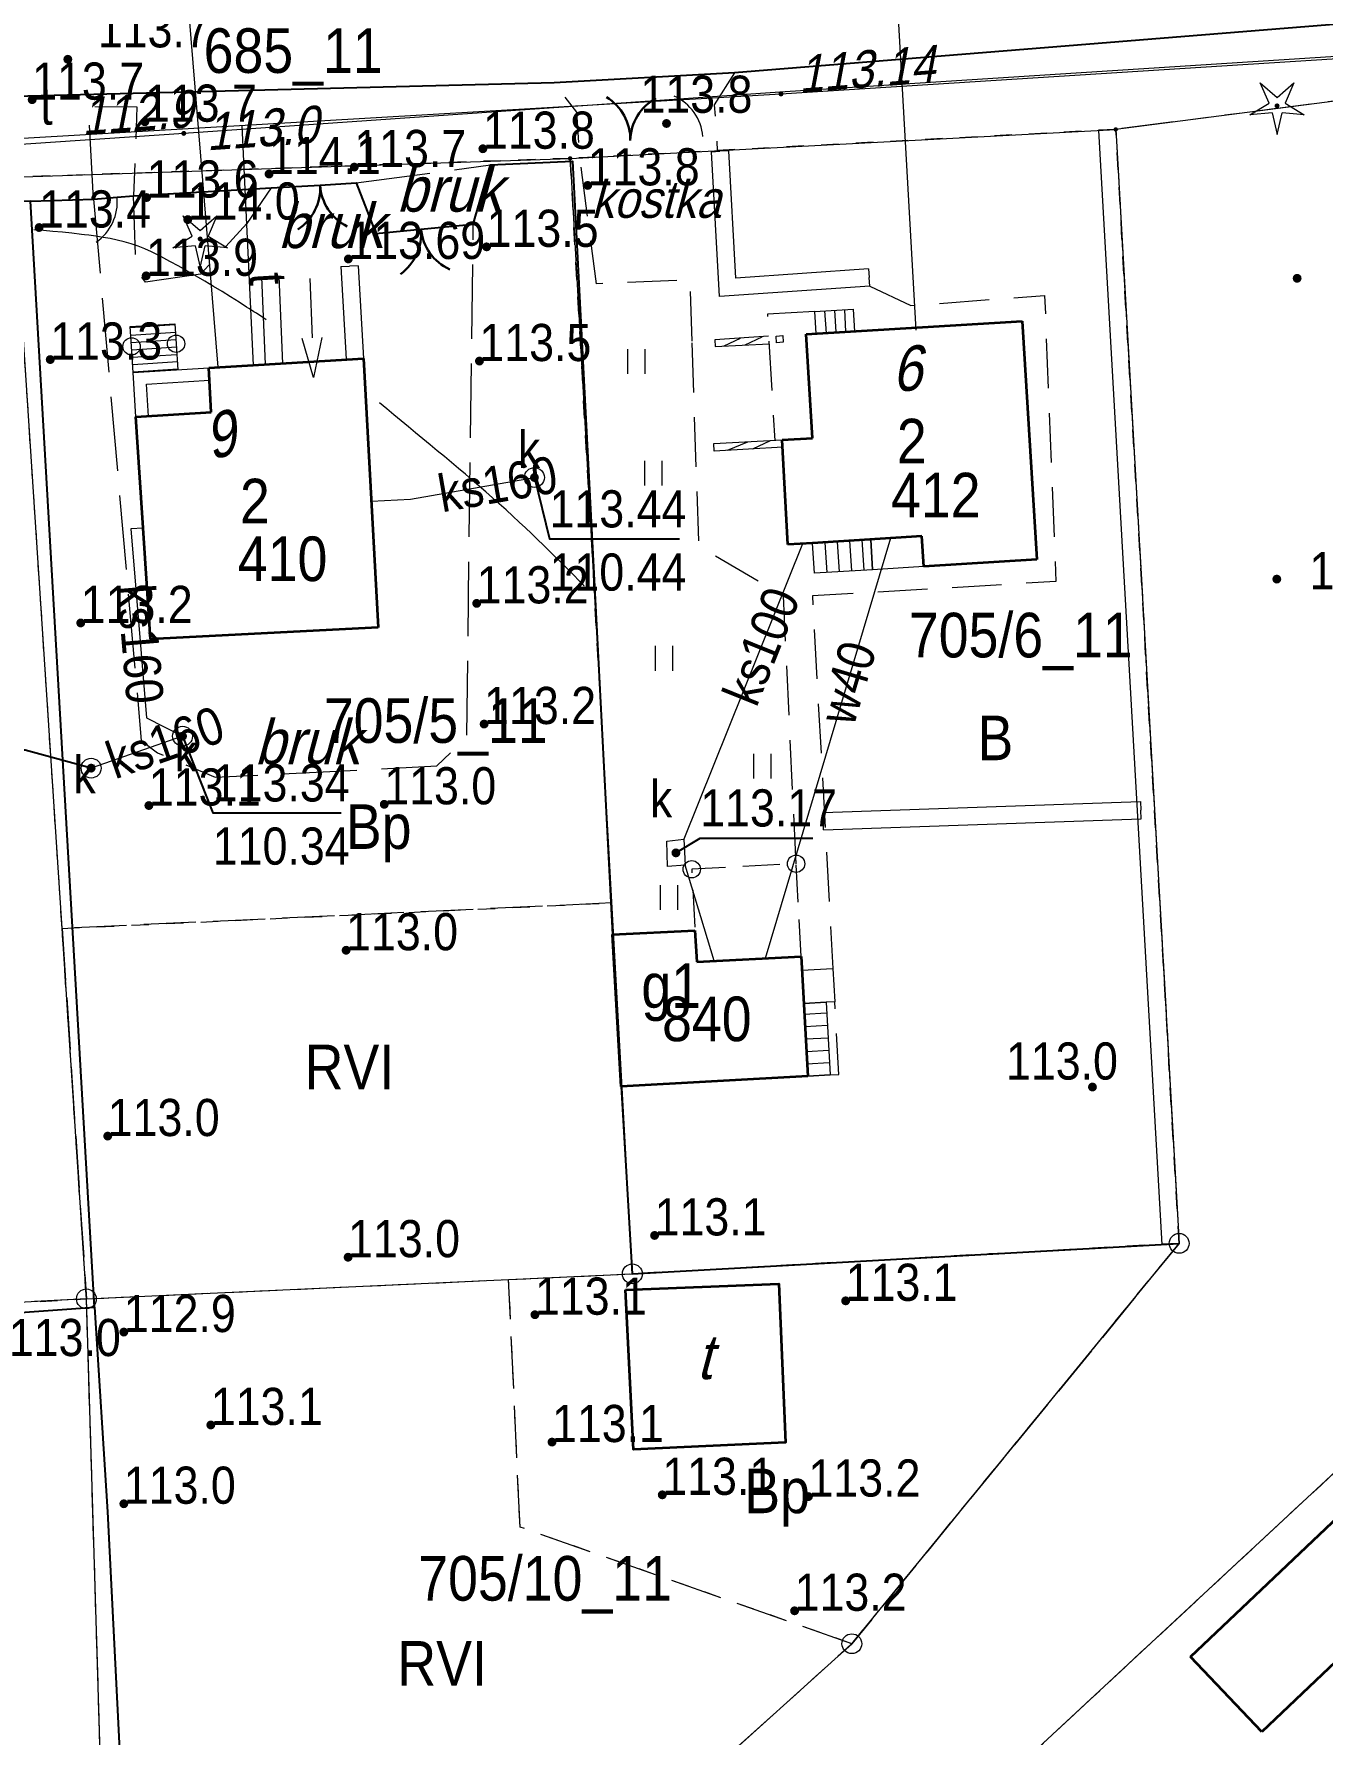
# Model space of a CAD drawing. Extents: x 6512885 to 6513481, y 5959590 to 5960000.
# Drawn here: x 6513042.7 to 6513094.7, y 5959883.6 to 5959952.2 of the extents above; entities that cross this region are included whole.
import ezdxf
from ezdxf.enums import TextEntityAlignment as Align

# ---------------------------------------------------------------- set-up
doc = ezdxf.new("R2010")
doc.units = 0
doc.header["$MEASUREMENT"] = 0
for name, pattern in [('2.0_1.0', [3, 2, -1]), ('21-1000', [2.2, 1.5, -0.7]), ('217-1000', [2.8, 2.1, -0.7]), ('218-1000', [1.4, 0.7, -0.7]), ('219-1000', [0]), ('mz3.0_1.0', [4, 3, -1])]:
    doc.linetypes.add(name, pattern=pattern)
doc.layers.get('0').update_dxf_attribs({"color": 2, "linetype": 'CONTINUOUS', "lineweight": 5})
for name, color, linetype in [('202-Punkt graniczny stabilizowany trwale', 7, 'CONTINUOUS'), ('203-Punkt załamania granicy działki nie stabilizowany', 7, 'CONTINUOUS'), ('210-Oznaczenie użytku', 7, 'CONTINUOUS'), ('211-Nr działki', 7, 'CONTINUOUS'), ('217-Granica konturu klasyfikcyjnego', 7, 'CONTINUOUS'), ('218-Granica użytku', 7, 'CONTINUOUS'), ('219-Linia granicy', 7, 'CONTINUOUS'), ('238-Punkt adresowy budynku', 7, 'CONTINUOUS'), ('310-podpora związana z budynkiem (powierzchnia)', 7, 'CONTINUOUS'), ('311-podpora związana z budynkiem (punkt)', 7, 'CONTINUOUS'), ('312-Budynek (powierzchnia)', 7, 'CONTINUOUS'), ('312-Numer ewidencyjny budynku', 7, 'CONTINUOUS'), ('312-Numer ewidencyjny budynku-Atr124', 7, 'CONTINUOUS'), ('346-Wiata  taras odkryty na podporach - obrys', 7, 'CONTINUOUS'), ('352-schody (powierzchnia)', 7, 'CONTINUOUS'), ('354-Taras weranda', 7, 'CONTINUOUS'), ('432-Jezdnia', 7, 'CONTINUOUS'), ('449-Ściana oporowa rysunek', 7, 'CONTINUOUS'), ('450-Ściana oporowa symb. krawędź', 7, 'CONTINUOUS'), ('450-Ściana oporowa symb. osiowy', 7, 'CONTINUOUS'), ('626-Punkt rzędnej przewodu-STPOD', 7, 'CONTINUOUS'), ('626-Punkt rzędnej przewodu-STPOD-Atr2', 7, 'CONTINUOUS'), ('811-Warstwica ciągła linia', 7, 'CONTINUOUS'), ('905-Brama lewa', 7, 'CONTINUOUS'), ('905-Brama prawa', 7, 'CONTINUOUS'), ('905-Brama w ogrodzeniu', 7, 'CONTINUOUS'), ('940-Trawnik symb. poj.', 7, 'CONTINUOUS'), ('992-Strzałka kierunku wjazdu do podziemia', 7, 'CONTINUOUS'), ('996-Tekst dodatkowy mały', 7, 'CONTINUOUS'), ('chodnik (powierzchnia)', 7, 'CONTINUOUS'), ('drzewo iglaste (punkt)', 7, 'CONTINUOUS'), ('jezdnia (powierzchnia)', 7, 'CONTINUOUS'), ('krawężnik (linia)', 7, 'CONTINUOUS'), ('ogrodzenie trwałe (linia)', 7, 'CONTINUOUS'), ('przewód kanalizacyjny (linia)', 7, 'CONTINUOUS'), ('przewód kanalizacyjny (linia)-Atr1', 7, 'CONTINUOUS'), ('przewód telekomunikacyjny (linia)', 7, 'CONTINUOUS'), ('przewód telekomunikacyjny (linia)-Atr1', 7, 'CONTINUOUS'), ('przewód wodociągowy (linia)', 7, 'CONTINUOUS'), ('przewód wodociągowy (linia)-Atr1', 7, 'CONTINUOUS'), ('punkt o określonej wysokości (sieć kanalizacyjna)', 7, 'CONTINUOUS'), ('punkt o określonej wysokości (sieć kanalizacyjna)-Atr2', 7, 'CONTINUOUS'), ('punkt o określonej wysokości (sieć kanalizacyjna)-Atr3', 7, 'CONTINUOUS'), ('punkt wysokościowy naturalny', 7, 'CONTINUOUS'), ('punkt wysokościowy naturalny-Atr2', 7, 'CONTINUOUS'), ('punkt wysokościowy sztuczny', 7, 'CONTINUOUS'), ('punkt wysokościowy sztuczny-Atr2', 7, 'CONTINUOUS'), ('właz - siec kanalizacyjna (powierzchnia)', 7, 'CONTINUOUS'), ('właz - siec kanalizacyjna (powierzchnia)-Atr17', 7, 'CONTINUOUS'), ('właz okrągły - siec kanalizacyjna (punkt)', 7, 'CONTINUOUS'), ('właz okrągły - siec kanalizacyjna (punkt)-Atr17', 7, 'CONTINUOUS'), ('właz okrągły - siec telekomunikacyjna (punkt)-Atr17', 7, 'CONTINUOUS')]:
    doc.layers.add(name, color=color, linetype=linetype)
doc.styles.get("Standard").update_dxf_attribs({"font": 'txt', "width": 0.75})
doc.linetypes.add('450-1000k', pattern='A,3.5,0,[7,ksztalty.shx,S=1,R=0,X=0,Y=0],3.5', length=7)
doc.linetypes.add('902-1000', pattern='A,5,0,[1,ksztalty.shx,S=1,R=0,X=0,Y=0],5', length=10)

# ---------------------------------------------------------------- blocks, each defined once
blk = doc.blocks.new('PW01')
at = {"linetype": 'Continuous', "lineweight": 13}
h = blk.add_hatch(color=0, dxfattribs=at)
edge = h.paths.add_edge_path()
edge.add_arc((0, 0), 0.18, 0, 360)
blk = doc.blocks.new('US22')
at = {"color": 0, "linetype": 'Continuous', "lineweight": 0}
blk.add_circle((0, 0), 0.4, dxfattribs=at)
blk = doc.blocks.new('905P')
at = {"color": 0, "linetype": 'Continuous', "lineweight": 0}
blk.add_arc((2, 0), 2, 120, 180, dxfattribs=at)
blk = doc.blocks.new('311')
at = {"color": 0, "linetype": 'Continuous', "lineweight": 0}
blk.add_circle((0, 0), 0.35, dxfattribs=at)
blk = doc.blocks.new('621')
at = {"linetype": 'Continuous', "lineweight": 0}
h = blk.add_hatch(color=0, dxfattribs=at)
edge = h.paths.add_edge_path()
edge.add_arc((0, 0), 0.1, 0, 360)
blk = doc.blocks.new('OP011')
at = {"linetype": 'Continuous', "lineweight": 13}
h = blk.add_hatch(color=0, dxfattribs=at)
edge = h.paths.add_edge_path()
edge.add_arc((0, 0), 0.1, 0, 360)
at = {"color": 0, "linetype": 'Continuous', "lineweight": 13}
for p, q in [((-0.324, 0.105), (-0.679, 0.935)), ((-0.679, 0.935), (0, 0.341)), ((0, 0.341), (0.679, 0.935)), ((0.679, 0.935), (0.324, 0.105)), ((-1.099, -0.357), (-0.324, 0.105)), ((0.324, 0.105), (1.099, -0.357)), ((-0.2, -0.275), (-1.099, -0.357)), ((-0.2, -0.275), (0, -1.155)), ((0, -1.155), (0.2, -0.275)), ((1.099, -0.357), (0.2, -0.275))]:
    blk.add_line(p, q, dxfattribs=at)
blk = doc.blocks.new('993')
at = {"color": 0, "linetype": 'Continuous', "lineweight": 13}
for p, q in [((0, 0), (2.4, 0)), ((2.4, 0.4), (4, 0)), ((4, 0), (2.4, -0.4))]:
    blk.add_line(p, q, dxfattribs=at)
blk = doc.blocks.new('905')
at = {"color": 0, "linetype": 'Continuous', "lineweight": 30}
for centre, start, end in [((-2, 0), 0, 60), ((2, 0), 120, 180)]:
    blk.add_arc(centre, 2, start, end, dxfattribs=at)
blk = doc.blocks.new('PW02')
at = {"linetype": 'Continuous', "lineweight": 13}
h = blk.add_hatch(color=0, dxfattribs=at)
edge = h.paths.add_edge_path()
edge.add_arc((0, 0), 0.18, 0, 360)
blk = doc.blocks.new('940P')
at = {"color": 0, "linetype": 'Continuous', "lineweight": 0}
for p, q in [((-0.35, -0.5), (-0.35, 0.5)), ((0.35, -0.5), (0.35, 0.5))]:
    blk.add_line(p, q, dxfattribs=at)
blk = doc.blocks.new('905L')
at = {"color": 0, "linetype": 'Continuous', "lineweight": 0}
blk.add_arc((-2, 0), 2, 0, 60, dxfattribs=at)
blk = doc.blocks.new('202')
at = {"color": 0, "linetype": 'Continuous', "lineweight": 0}
blk.add_circle((0, 0), 0.4, dxfattribs=at)
blk = doc.blocks.new('203')
at = {"linetype": 'Continuous', "lineweight": 0}
h = blk.add_hatch(color=0, dxfattribs=at)
edge = h.paths.add_edge_path()
edge.add_arc((0, 0), 0.09, 0, 360)

msp = doc.modelspace()

# ---------------------------------------------------------------- linework, layer by layer
at = {"layer": '217-Granica konturu klasyfikcyjnego', "color": 3, "linetype": '217-1000', "lineweight": 13, "flags": 128}
for points in [[(6513110.92, 5959951.54), (6513086.38, 5959948.37)], [(6513086.38, 5959948.37), (6513088.94, 5959903.41)], [(6513066.04, 5959917.15), (6513043.86, 5959916.12)], [(6513066.87, 5959902.18), (6513066.04, 5959917.15)], [(6513043.86, 5959916.12), (6513044.84, 5959901.17)], [(6513088.94, 5959903.41), (6513075.73, 5959887.25)], [(6513061.88, 5959901.95), (6513066.87, 5959902.18)], [(6513081.92, 5959881.81), (6513104.19, 5959902.51)], [(6513044.84, 5959901.17), (6513061.88, 5959901.95)], [(6513062.34, 5959891.96), (6513061.88, 5959901.95)], [(6513044.84, 5959901.17), (6513022.01, 5959899.94)], [(6513046.07, 5959860.48), (6513044.84, 5959901.17)], [(6513075.73, 5959887.25), (6513062.34, 5959891.96)], [(6513046.07, 5959860.48), (6513075.73, 5959887.25)]]:
    msp.add_lwpolyline(points, dxfattribs=at)
at = {"layer": '218-Granica użytku', "color": 3, "linetype": '218-1000', "lineweight": 13, "flags": 128}
for points in [[(6513110.92, 5959951.54), (6513086.38, 5959948.37)], [(6513086.38, 5959948.37), (6513064.36, 5959947.2)], [(6513088.94, 5959903.41), (6513086.38, 5959948.37)], [(6513064.36, 5959947.2), (6513041.87, 5959946.44)], [(6513066.04, 5959917.15), (6513064.36, 5959947.2)], [(6513043.86, 5959916.12), (6513041.87, 5959946.44)], [(6513043.86, 5959916.12), (6513066.04, 5959917.15)], [(6513066.87, 5959902.18), (6513066.04, 5959917.15)], [(6513044.84, 5959901.17), (6513043.86, 5959916.12)], [(6513088.94, 5959903.41), (6513066.87, 5959902.18)], [(6513075.73, 5959887.25), (6513088.94, 5959903.41)], [(6513061.88, 5959901.95), (6513066.87, 5959902.18)], [(6513104.19, 5959902.51), (6513081.92, 5959881.81)], [(6513044.84, 5959901.17), (6513061.88, 5959901.95)], [(6513062.34, 5959891.96), (6513061.88, 5959901.95)], [(6513022.01, 5959899.94), (6513044.84, 5959901.17)], [(6513046.07, 5959860.48), (6513044.84, 5959901.17)], [(6513075.73, 5959887.25), (6513062.34, 5959891.96)], [(6513046.07, 5959860.48), (6513075.73, 5959887.25)]]:
    msp.add_lwpolyline(points, dxfattribs=at)
at = {"layer": '219-Linia granicy', "color": 7, "linetype": '219-1000', "lineweight": 13, "flags": 128}
for points in [[(6513110.92, 5959951.54), (6513086.38, 5959948.37)], [(6513064.36, 5959947.2), (6513086.38, 5959948.37)], [(6513086.38, 5959948.37), (6513088.94, 5959903.41)], [(6513041.87, 5959946.44), (6513064.36, 5959947.2)], [(6513064.36, 5959947.2), (6513066.87, 5959902.18)], [(6513044.84, 5959901.17), (6513041.87, 5959946.44)], [(6513066.87, 5959902.18), (6513088.94, 5959903.41)], [(6513075.73, 5959887.25), (6513088.94, 5959903.41)], [(6513044.84, 5959901.17), (6513066.87, 5959902.18)], [(6513104.19, 5959902.51), (6513081.92, 5959881.81)], [(6513044.84, 5959901.17), (6513022.01, 5959899.94)], [(6513046.07, 5959860.48), (6513044.84, 5959901.17)], [(6513046.07, 5959860.48), (6513075.73, 5959887.25)]]:
    msp.add_lwpolyline(points, dxfattribs=at)
at = {"layer": '310-podpora związana z budynkiem (powierzchnia)', "color": 7, "linetype": 'Continuous', "lineweight": 13, "flags": 128}
msp.add_lwpolyline([(6513072.67, 5959940.03), (6513072.94, 5959940.05), (6513072.96, 5959939.78), (6513072.69, 5959939.76)], close=True, dxfattribs=at)
at = {"layer": '312-Budynek (powierzchnia)', "color": 7, "linetype": 'Continuous', "lineweight": 35, "flags": 128}
for points in [[(6513073.89, 5959940.1), (6513082.6, 5959940.63)], [(6513082.6, 5959940.63), (6513083.2, 5959931.01)], [(6513074.14, 5959935.91), (6513073.89, 5959940.1)], [(6513049.78, 5959938.75), (6513056.02, 5959939.13)], [(6513049.88, 5959936.96), (6513049.78, 5959938.75)], [(6513056.02, 5959939.13), (6513056.62, 5959928.26)], [(6513046.84, 5959936.77), (6513049.88, 5959936.96)], [(6513047.42, 5959927.79), (6513046.84, 5959936.77)], [(6513072.92, 5959935.84), (6513074.14, 5959935.91)], [(6513073.14, 5959931.61), (6513072.92, 5959935.84)], [(6513078.56, 5959931.95), (6513074.14, 5959931.67)], [(6513078.64, 5959930.73), (6513078.56, 5959931.95)], [(6513074.14, 5959931.67), (6513073.14, 5959931.61)], [(6513083.2, 5959931.01), (6513078.64, 5959930.73)], [(6513056.62, 5959928.26), (6513047.42, 5959927.79)], [(6513066.07, 5959915.87), (6513069.4, 5959916.04)], [(6513069.4, 5959916.04), (6513069.47, 5959914.77)], [(6513066.42, 5959909.74), (6513066.07, 5959915.87)], [(6513069.47, 5959914.77), (6513073.68, 5959914.99)], [(6513073.68, 5959914.99), (6513073.95, 5959910.16)], [(6513073.95, 5959910.16), (6513066.42, 5959909.74)], [(6513089.4, 5959886.72), (6513102.66, 5959899.3)], [(6513105.53, 5959896.29), (6513092.27, 5959883.7)], [(6513092.27, 5959883.7), (6513089.4, 5959886.72)]]:
    msp.add_lwpolyline(points, dxfattribs=at)
msp.add_lwpolyline([(6513066.59, 5959901.53), (6513072.78, 5959901.78), (6513073.05, 5959895.37), (6513066.92, 5959895.09)], close=True, dxfattribs=at)
at = {"layer": '346-Wiata  taras odkryty na podporach - obrys', "color": 7, "linetype": '21-1000', "lineweight": 13, "flags": 128}
msp.add_lwpolyline([(6513073.68, 5959914.99), (6513073.48, 5959918.73), (6513069.27, 5959918.51), (6513069.4, 5959916.04)], dxfattribs=at)
at = {"layer": '352-schody (powierzchnia)', "color": 7, "linetype": 'Continuous', "lineweight": 18}
for p, q in [((6513074.23, 5959941.02), (6513075.78, 5959941.12)), ((6513074.29, 5959940.13), (6513074.23, 5959941.02)), ((6513074.63, 5959941.05), (6513074.69, 5959940.15)), ((6513075.03, 5959941.07), (6513075.08, 5959940.18)), ((6513075.43, 5959941.1), (6513075.48, 5959940.2)), ((6513075.78, 5959941.12), (6513075.84, 5959940.22)), ((6513046.61, 5959940.41), (6513048.41, 5959940.52)), ((6513046.61, 5959940.37), (6513048.41, 5959940.49)), ((6513046.66, 5959939.61), (6513046.61, 5959940.41)), ((6513046.63, 5959940.07), (6513048.43, 5959940.19)), ((6513048.41, 5959940.52), (6513048.46, 5959939.72)), ((6513075.84, 5959940.22), (6513074.29, 5959940.13)), ((6513046.65, 5959939.77), (6513048.45, 5959939.89)), ((6513046.73, 5959938.56), (6513046.66, 5959939.61)), ((6513046.67, 5959939.48), (6513048.47, 5959939.59)), ((6513046.69, 5959939.18), (6513048.49, 5959939.29)), ((6513048.46, 5959939.72), (6513048.53, 5959938.67)), ((6513046.71, 5959938.88), (6513048.51, 5959939)), ((6513046.73, 5959938.58), (6513048.53, 5959938.7)), ((6513048.53, 5959938.67), (6513046.73, 5959938.56)), ((6513074.14, 5959931.67), (6513076.49, 5959931.82)), ((6513074.64, 5959931.7), (6513074.72, 5959930.49)), ((6513075.14, 5959931.73), (6513075.22, 5959930.52)), ((6513075.63, 5959931.77), (6513075.72, 5959930.55)), ((6513076.13, 5959931.8), (6513076.22, 5959930.58)), ((6513076.49, 5959931.82), (6513078.56, 5959931.95)), ((6513076.56, 5959930.6), (6513076.49, 5959931.82)), ((6513076.49, 5959931.82), (6513076.56, 5959930.6)), ((6513078.56, 5959931.95), (6513078.64, 5959930.73)), ((6513074.22, 5959930.46), (6513074.14, 5959931.67)), ((6513076.56, 5959930.6), (6513074.22, 5959930.46)), ((6513078.64, 5959930.73), (6513076.56, 5959930.6)), ((6513073.71, 5959914.44), (6513074.96, 5959914.51)), ((6513073.79, 5959913.09), (6513073.71, 5959914.44)), ((6513074.96, 5959914.51), (6513075.04, 5959913.16)), ((6513075.04, 5959913.16), (6513074.69, 5959913.14)), ((6513074.69, 5959913.14), (6513073.79, 5959913.09)), ((6513073.79, 5959913.09), (6513074.69, 5959913.14)), ((6513073.95, 5959910.16), (6513073.79, 5959913.09)), ((6513073.81, 5959912.66), (6513074.71, 5959912.71)), ((6513074.69, 5959913.14), (6513074.85, 5959910.21)), ((6513073.84, 5959912.16), (6513074.74, 5959912.21)), ((6513073.87, 5959911.66), (6513074.77, 5959911.71)), ((6513073.9, 5959911.16), (6513074.8, 5959911.21)), ((6513073.92, 5959910.66), (6513074.82, 5959910.71)), ((6513074.85, 5959910.21), (6513073.95, 5959910.16)), ((6513073.95, 5959910.16), (6513074.85, 5959910.21))]:
    msp.add_line(p, q, dxfattribs=at)
at = {"layer": '354-Taras weranda', "color": 0, "lineweight": 13}
for p, q in [((6513046.73, 5959938.56), (6513049.78, 5959938.75)), ((6513046.84, 5959936.77), (6513046.73, 5959938.56)), ((6513049.78, 5959938.75), (6513049.796, 5959938.5)), ((6513047.26, 5959938.092), (6513049.811, 5959938.251)), ((6513047.339, 5959936.801), (6513047.26, 5959938.092)), ((6513049.811, 5959938.251), (6513049.796, 5959938.5)), ((6513046.84, 5959936.77), (6513047.09, 5959936.785)), ((6513047.339, 5959936.801), (6513047.09, 5959936.785))]:
    msp.add_line(p, q, dxfattribs=at)
at = {"layer": '449-Ściana oporowa rysunek', "color": 7, "linetype": 'Continuous', "lineweight": 13, "flags": 128}
for points in [[(6513072.36, 5959940.02), (6513070.2, 5959939.88), (6513070.21, 5959939.61), (6513072.39, 5959939.71)], [(6513070.58, 5959939.64), (6513071.24, 5959939.95)], [(6513071.43, 5959939.67), (6513072.11, 5959940)], [(6513071.74, 5959935.48), (6513072.45, 5959935.81)], [(6513070.71, 5959935.42), (6513071.53, 5959935.76)]]:
    msp.add_lwpolyline(points, dxfattribs=at)
msp.add_lwpolyline([(6513070.16, 5959935.69), (6513072.92, 5959935.84), (6513072.94, 5959935.54), (6513070.17, 5959935.39)], close=True, dxfattribs=at)
at = {"layer": '450-Ściana oporowa symb. krawędź', "color": 0, "lineweight": 13}
for p, q in [((6513085.681, 5959948.33), (6513086.031, 5959948.35)), ((6513085.681, 5959948.33), (6513088.241, 5959903.37)), ((6513070.759, 5959947.509), (6513070.409, 5959947.49)), ((6513071.048, 5959942.367), (6513070.759, 5959947.509)), ((6513055.111, 5959942.831), (6513055.461, 5959942.85)), ((6513055.111, 5959942.831), (6513055.321, 5959939.091)), ((6513076.402, 5959942.738), (6513071.048, 5959942.367)), ((6513076.402, 5959942.738), (6513076.426, 5959942.389)), ((6513055.321, 5959939.091), (6513055.671, 5959939.11)), ((6513088.241, 5959903.37), (6513088.591, 5959903.39))]:
    msp.add_line(p, q, dxfattribs=at)
at = {"layer": '450-Ściana oporowa symb. krawędź', "color": 0, "linetype": '450-1000k', "lineweight": 13}
for p, q in [((6513086.38, 5959948.37), (6513086.031, 5959948.35)), ((6513086.38, 5959948.37), (6513088.94, 5959903.41)), ((6513070.06, 5959947.47), (6513070.409, 5959947.49)), ((6513070.39, 5959941.62), (6513070.06, 5959947.47)), ((6513055.81, 5959942.87), (6513055.461, 5959942.85)), ((6513055.81, 5959942.87), (6513056.02, 5959939.13)), ((6513076.45, 5959942.04), (6513070.39, 5959941.62)), ((6513076.45, 5959942.04), (6513076.426, 5959942.389)), ((6513056.02, 5959939.13), (6513055.671, 5959939.11)), ((6513088.94, 5959903.41), (6513088.591, 5959903.39))]:
    msp.add_line(p, q, dxfattribs=at)
at = {"layer": '450-Ściana oporowa symb. osiowy', "color": 0, "linetype": '450-1000k', "lineweight": 13}
for p, q in [((6513051.92, 5959942.405), (6513052.27, 5959942.42)), ((6513052.07, 5959938.895), (6513051.92, 5959942.405)), ((6513052.07, 5959938.895), (6513052.42, 5959938.91)), ((6513074.568, 5959920.8), (6513087.378, 5959921.25)), ((6513074.568, 5959920.8), (6513074.58, 5959920.45)), ((6513087.378, 5959921.25), (6513087.39, 5959920.9))]:
    msp.add_line(p, q, dxfattribs=at)
at = {"layer": '450-Ściana oporowa symb. osiowy', "color": 0, "lineweight": 13}
for p, q in [((6513052.62, 5959942.435), (6513052.27, 5959942.42)), ((6513052.77, 5959938.925), (6513052.62, 5959942.435)), ((6513052.77, 5959938.925), (6513052.42, 5959938.91)), ((6513087.402, 5959920.55), (6513087.39, 5959920.9)), ((6513074.592, 5959920.1), (6513074.58, 5959920.45)), ((6513074.592, 5959920.1), (6513087.402, 5959920.55))]:
    msp.add_line(p, q, dxfattribs=at)
at = {"layer": '811-Warstwica ciągła linia', "color": 32, "linetype": 'Continuous', "lineweight": 13, "flags": 128}
for points in [[(6513052.1, 5959940.69), (6513052, 5959940.755), (6513051.901, 5959940.819), (6513051.801, 5959940.883), (6513051.701, 5959940.947), (6513051.601, 5959941.011), (6513051.501, 5959941.075), (6513051.4, 5959941.139), (6513051.3, 5959941.202), (6513051.2, 5959941.266), (6513051.1, 5959941.33), (6513051, 5959941.394), (6513050.657, 5959941.611), (6513050.313, 5959941.825), (6513049.967, 5959942.036), (6513049.62, 5959942.244), (6513049.271, 5959942.45), (6513048.919, 5959942.651), (6513048.563, 5959942.85), (6513048.204, 5959943.045), (6513047.84, 5959943.237), (6513047.58, 5959943.37), (6513047.472, 5959943.423), (6513047.202, 5959943.544), (6513046.929, 5959943.651), (6513046.651, 5959943.745), (6513046.37, 5959943.827), (6513046.086, 5959943.899), (6513045.8, 5959943.961), (6513045.512, 5959944.014), (6513045.223, 5959944.06), (6513044.932, 5959944.099), (6513044.76, 5959944.12), (6513044.642, 5959944.133), (6513044.257, 5959944.176), (6513043.872, 5959944.217), (6513043.488, 5959944.255), (6513043.103, 5959944.29), (6513042.718, 5959944.321)], [(6513064.94, 5959929.93), (6513064.919, 5959929.952), (6513064.898, 5959929.974), (6513064.877, 5959929.996), (6513064.857, 5959930.019), (6513064.836, 5959930.041), (6513064.815, 5959930.063), (6513064.794, 5959930.085), (6513064.772, 5959930.106), (6513064.751, 5959930.128), (6513064.73, 5959930.15), (6513064.492, 5959930.391), (6513064.254, 5959930.632), (6513064.015, 5959930.872), (6513063.775, 5959931.111), (6513063.534, 5959931.349), (6513063.292, 5959931.586), (6513063.049, 5959931.822), (6513062.804, 5959932.056), (6513062.558, 5959932.289), (6513062.31, 5959932.52), (6513062.042, 5959932.766), (6513061.773, 5959933.011), (6513061.503, 5959933.255), (6513061.232, 5959933.497), (6513060.96, 5959933.737), (6513060.686, 5959933.977), (6513060.411, 5959934.215), (6513060.136, 5959934.451), (6513059.858, 5959934.686), (6513059.58, 5959934.92), (6513059.29, 5959935.162), (6513058.999, 5959935.403), (6513058.708, 5959935.644), (6513058.416, 5959935.884), (6513058.125, 5959936.125), (6513057.833, 5959936.365), (6513057.542, 5959936.606), (6513057.251, 5959936.846), (6513056.96, 5959937.088), (6513056.67, 5959937.33)]]:
    msp.add_lwpolyline(points, dxfattribs=at)
at = {"layer": 'chodnik (powierzchnia)', "color": 7, "linetype": '2.0_1.0', "lineweight": 18, "flags": 128}
for points in [[(6513069.28, 5959939.83), (6513069.2, 5959942.3), (6513065.42, 5959942.14), (6513064.76, 5959947.16), (6513064.63, 5959949.06), (6513063.71, 5959950.25)], [(6513071, 5959950.66), (6513070.18, 5959949.36), (6513070.3, 5959947.51)], [(6513076.45, 5959942.04), (6513078.11, 5959941.26), (6513083.51, 5959941.67), (6513083.96, 5959930.12), (6513074.14, 5959929.54), (6513074.96, 5959914.51)], [(6513074.23, 5959941.02), (6513072.32, 5959940.91), (6513072.62, 5959935.82)], [(6513073.48, 5959918.73), (6513072.97, 5959929.54), (6513069.56, 5959931.53), (6513069.28, 5959939.83), (6513070.2, 5959939.88)], [(6513074.85, 5959910.21), (6513075.2, 5959910.23), (6513075.04, 5959913.16)]]:
    msp.add_lwpolyline(points, dxfattribs=at)
at = {"layer": 'jezdnia (powierzchnia)', "color": 7, "linetype": 'mz3.0_1.0', "lineweight": 18, "flags": 128}
for points in [[(6513045.13, 5959945.55), (6513044.92, 5959949.29), (6513046.88, 5959949.28), (6513046.74, 5959945.69)], [(6513055.73, 5959946.21), (6513061.15, 5959946.94)], [(6513045.13, 5959945.55), (6513047.05, 5959923.71), (6513047.71, 5959923.21), (6513050.03, 5959922.22), (6513058.98, 5959922.68), (6513060.19, 5959923.82), (6513060.45, 5959944.55)], [(6513052.3, 5959946.01), (6513051.31, 5959944.57), (6513049.45, 5959942.53), (6513047.22, 5959942.21), (6513046.85, 5959942.71), (6513046.74, 5959945.69)]]:
    msp.add_lwpolyline(points, dxfattribs=at)
at = {"layer": 'krawężnik (linia)', "color": 7, "linetype": 'Continuous', "lineweight": 25, "flags": 128}
msp.add_lwpolyline([(6513138.2, 5959956.09), (6513071, 5959950.66), (6513063.71, 5959950.25), (6513012.21, 5959948.94), (6512998.66, 5959948.13)], dxfattribs=at)
at = {"layer": 'ogrodzenie trwałe (linia)', "color": 7, "linetype": '902-1000', "lineweight": 25, "flags": 128}
for points in [[(6513042.59, 5959945.48), (6513045.13, 5959945.55), (6513046.08, 5959945.63), (6513046.74, 5959945.69), (6513052.3, 5959946.01), (6513054.27, 5959946.12), (6513055.73, 5959946.21), (6513056.52, 5959944.17), (6513058.34, 5959944.35), (6513060.45, 5959944.55), (6513061.15, 5959946.94), (6513064.46, 5959947.09), (6513066.07, 5959915.87)], [(6513029.99, 5959900.21), (6513038.12, 5959900.57), (6513040.22, 5959900.58), (6513041.61, 5959900.58), (6513045.16, 5959900.83), (6513042.59, 5959945.48), (6513038.86, 5959945.33), (6512998.07, 5959943.73)], [(6513066.42, 5959909.74), (6513066.87, 5959902.18)], [(6513066.87, 5959902.18), (6513088.94, 5959903.41)], [(6513045.16, 5959900.83), (6513045.69, 5959892.58), (6513047.17, 5959863.23)]]:
    msp.add_lwpolyline(points, dxfattribs=at)
at = {"layer": 'przewód kanalizacyjny (linia)', "color": 34, "linetype": 'Continuous', "lineweight": 18, "flags": 128}
for points in [[(6513056.34, 5959933.37), (6513057.92, 5959933.45), (6513062.92, 5959934.32)], [(6513047.13, 5959932.28), (6513046.63, 5959932.25), (6513047.27, 5959924.62), (6513048.72, 5959923.88), (6513045.03, 5959922.59)], [(6513073.74, 5959931.65), (6513068.95, 5959919.72)], [(6513070.18, 5959914.81), (6513069, 5959918.67)]]:
    msp.add_lwpolyline(points, dxfattribs=at)
at = {"layer": 'przewód telekomunikacyjny (linia)', "color": 30, "linetype": 'Continuous', "lineweight": 18, "flags": 128}
for points in [[(6513223.64, 5959943.82), (6513216.05, 5959952.58), (6513214.04, 5959951.92), (6513208.37, 5959957.07), (6513189.06, 5959955.84), (6513187.43, 5959955.29), (6513186.18, 5959955.77), (6513149.07, 5959953.85), (6513118.4, 5959952.64), (6513103.24, 5959951.83), (6513072.82, 5959949.87), (6513048.77, 5959948.21), (6513028.84, 5959946.86), (6513007.93, 5959945.77), (6512982.45, 5959943.96), (6512951.19, 5959941.74), (6512928.5, 5959939.18), (6512906.63, 5959936.58), (6512889.2, 5959932.735)], [(6512889.2, 5959932.438), (6512891.2, 5959932.97), (6512904.95, 5959936.66), (6512913.74, 5959937.91), (6512940.6, 5959941.02), (6512948.36, 5959941.74), (6512984.1, 5959944.04), (6512999.93, 5959945.08), (6513016.74, 5959946.09), (6513030.71, 5959947.02), (6513042.28, 5959948.01), (6513072.87, 5959949.8), (6513110.58, 5959952.2), (6513143.14, 5959953.49), (6513168.64, 5959954.78), (6513194.9, 5959956.2), (6513208.32, 5959956.85), (6513215.06, 5959950.81), (6513221.38, 5959943.74)], [(6513051.58, 5959938.86), (6513051.13, 5959948.52)]]:
    msp.add_lwpolyline(points, dxfattribs=at)
at = {"layer": 'przewód wodociągowy (linia)', "color": 5, "linetype": 'Continuous', "lineweight": 18, "flags": 128}
for points in [[(6513077.29, 5959958.34), (6513078.31, 5959940.27)], [(6513050.16, 5959938.77), (6513048.68, 5959956.8)], [(6513077.29, 5959931.87), (6513072.23, 5959914.91)]]:
    msp.add_lwpolyline(points, dxfattribs=at)
at = {"layer": 'punkt o określonej wysokości (sieć kanalizacyjna)-Atr2', "color": 7, "flags": 128}
for points in [[(6513062.92, 5959934.32), (6513063.53, 5959931.84), (6513068.78, 5959931.84)], [(6513048.72, 5959923.88), (6513049.94, 5959920.78), (6513055.127, 5959920.78)], [(6513045.03, 5959922.59), (6513042.37, 5959923.32), (6513037.258, 5959923.32)], [(6513068.63, 5959919.17), (6513069.61, 5959919.77), (6513074.159, 5959919.77)]]:
    msp.add_lwpolyline(points, dxfattribs=at)
at = {"layer": 'właz - siec kanalizacyjna (powierzchnia)', "color": 7, "linetype": 'Continuous', "lineweight": 13, "flags": 128}
msp.add_lwpolyline([(6513068.26, 5959919.64), (6513068.95, 5959919.72), (6513069, 5959918.67), (6513068.29, 5959918.62)], close=True, dxfattribs=at)

# ---------------------------------------------------------------- block references
at = {"layer": '202-Punkt graniczny stabilizowany trwale', "color": 7, "linetype": 'Continuous', "lineweight": 13}
for p in [(6513088.94, 5959903.41), (6513066.87, 5959902.18), (6513044.84, 5959901.17), (6513075.73, 5959887.25)]:
    msp.add_blockref('202', p, dxfattribs=at)
at = {"layer": '203-Punkt załamania granicy działki nie stabilizowany', "color": 7, "linetype": 'Continuous', "lineweight": 13}
for p in [(6513086.38, 5959948.37), (6513064.36, 5959947.2)]:
    msp.add_blockref('203', p, dxfattribs=at)
at = {"layer": '311-podpora związana z budynkiem (punkt)', "color": 7, "linetype": 'Continuous', "lineweight": 13}
for p in [(6513046.66, 5959939.61), (6513048.46, 5959939.72), (6513069.27, 5959918.51), (6513073.48, 5959918.73)]:
    msp.add_blockref('311', p, dxfattribs=at)
at = {"layer": '626-Punkt rzędnej przewodu-STPOD', "color": 30, "linetype": 'Continuous', "lineweight": 13}
for p in [(6513072.87, 5959949.8), (6513048.77, 5959948.21)]:
    msp.add_blockref('621', p, dxfattribs=at)
at = {"layer": '905-Brama lewa', "color": 7, "linetype": 'Continuous', "lineweight": 25, "rotation": 5.274}
msp.add_blockref('905L', (6513069.72, 5959948.08), dxfattribs=at)
at = {"layer": '905-Brama prawa', "color": 7, "linetype": 'Continuous', "lineweight": 25, "rotation": 184.97}
msp.add_blockref('905P', (6513046.08, 5959945.63), dxfattribs=at)
at = {"layer": '905-Brama w ogrodzeniu', "color": 7, "linetype": 'Continuous', "lineweight": 25}
for p, rotation in [((6513066.79, 5959947.92), 358.884), ((6513054.27, 5959946.12), 183.337), ((6513058.34, 5959944.35), 185.523)]:
    msp.add_blockref('905', p, dxfattribs=dict(at, rotation=rotation))
at = {"layer": '940-Trawnik symb. poj.', "color": 7, "linetype": 'Continuous', "lineweight": 13}
for p in [(6513067.04, 5959939), (6513067.73, 5959934.5), (6513068.15, 5959927.02), (6513072.13, 5959922.67), (6513068.36, 5959917.37)]:
    msp.add_blockref('940P', p, dxfattribs=at)
at = {"layer": '992-Strzałka kierunku wjazdu do podziemia', "color": 7, "linetype": 'Continuous', "lineweight": 18, "rotation": 272.29}
msp.add_blockref('993', (6513053.85, 5959942.35), dxfattribs=at)
at = {"layer": 'drzewo iglaste (punkt)', "color": 94, "linetype": 'Continuous', "lineweight": 13}
for p in [(6513092.89, 5959949.32), (6513049.43, 5959943.95)]:
    msp.add_blockref('OP011', p, dxfattribs=at)
at = {"layer": 'punkt o określonej wysokości (sieć kanalizacyjna)', "color": 34, "linetype": 'Continuous', "lineweight": 13}
for p in [(6513062.92, 5959934.32), (6513048.72, 5959923.88), (6513045.03, 5959922.59), (6513068.63, 5959919.17)]:
    msp.add_blockref('PW01', p, dxfattribs=at)
at = {"layer": 'punkt wysokościowy naturalny', "color": 7, "linetype": 'Continuous', "lineweight": 13}
for p in [(6513044.09, 5959951.2), (6513042.65, 5959949.57), (6513047.2, 5959948.68), (6513068.25, 5959948.61), (6513060.84, 5959947.59), (6513055.65, 5959946.85), (6513052.21, 5959946.57), (6513065.07, 5959946.11), (6513047.27, 5959945.62), (6513048.93, 5959944.73), (6513042.93, 5959944.41), (6513060.99, 5959943.63), (6513047.25, 5959942.46), (6513093.7, 5959942.36), (6513043.38, 5959939.08), (6513060.7, 5959939.02), (6513092.88, 5959930.22), (6513060.59, 5959929.24), (6513044.61, 5959928.45), (6513060.89, 5959924.37), (6513047.36, 5959921.08), (6513056.86, 5959921.13), (6513055.32, 5959915.24), (6513085.44, 5959909.72), (6513045.7, 5959907.74), (6513067.77, 5959903.73), (6513055.4, 5959902.85), (6513075.48, 5959901.09), (6513062.94, 5959900.53), (6513046.35, 5959899.83), (6513049.86, 5959896.08), (6513063.63, 5959895.39), (6513068.08, 5959893.26), (6513073.98, 5959893.19), (6513046.35, 5959892.9), (6513073.42, 5959888.58)]:
    msp.add_blockref('PW01', p, dxfattribs=at)
at = {"layer": 'punkt wysokościowy sztuczny', "color": 7, "linetype": 'Continuous', "lineweight": 13}
msp.add_blockref('PW02', (6513055.41, 5959943.14), dxfattribs=at)
at = {"layer": 'właz okrągły - siec kanalizacyjna (punkt)', "color": 7, "linetype": 'Continuous', "lineweight": 13}
for p in [(6513062.92, 5959934.32), (6513048.72, 5959923.88), (6513045.03, 5959922.59)]:
    msp.add_blockref('US22', p, dxfattribs=at)

# ---------------------------------------------------------------- texts
at = {"layer": '210-Oznaczenie użytku', "color": 3, "linetype": 'Continuous', "lineweight": 18, "width": 0.9}
for s, p in [('B', (6513080.8, 5959922.91)), ('Bp', (6513055.31, 5959919.33)), ('RVI', (6513053.65, 5959909.63)), ('Bp', (6513071.39, 5959892.52)), ('RVI', (6513057.39, 5959885.56))]:
    msp.add_text(s, height=1.8, dxfattribs=at).set_placement(p)
at = {"layer": '211-Nr działki', "color": 7, "linetype": 'Continuous', "lineweight": 18, "width": 0.9}
msp.add_text('685_11', height=1.8, dxfattribs=at).set_placement((6513049.57, 5959952.45), align=Align.TOP_LEFT)
for s, p in [('705/6_11', (6513078.03, 5959927.06)), ('705/5_11', (6513054.42, 5959923.61)), ('705/10_11', (6513058.23, 5959888.99))]:
    msp.add_text(s, height=1.8, dxfattribs=at).set_placement(p)
at = {"layer": '238-Punkt adresowy budynku', "color": 7, "linetype": 'Continuous', "lineweight": 18, "oblique": 15, "width": 0.9}
for s, rotation, p in [('6', 4.824, (6513077.84, 5959939.61)), ('9', 14.582, (6513049.97, 5959936.91))]:
    msp.add_text(s, height=1.8, rotation=rotation, dxfattribs=at).set_placement(p, align=Align.TOP_CENTER)
at = {"layer": '312-Numer ewidencyjny budynku', "color": 7, "linetype": 'Continuous', "lineweight": 18, "width": 0.9}
for s, p in [('412', (6513077.31, 5959934.51)), ('410', (6513050.95, 5959931.94))]:
    msp.add_text(s, height=1.8, dxfattribs=at).set_placement(p, align=Align.TOP_LEFT)
msp.add_text('840', height=1.8, dxfattribs=at).set_placement((6513068.07, 5959911.57))
at = {"layer": '312-Numer ewidencyjny budynku-Atr124', "color": 7, "width": 0.9}
for s, p in [('2', (6513078.15, 5959935.79)), ('2', (6513051.64, 5959933.37)), ('g1', (6513068.44, 5959913.81))]:
    msp.add_text(s, height=1.8, dxfattribs=at).set_placement(p, align=Align.MIDDLE_CENTER)
at = {"layer": '432-Jezdnia', "color": 7, "linetype": 'Continuous', "lineweight": 18, "oblique": 15, "width": 0.9}
msp.add_text('kostka', height=1.5, dxfattribs=at).set_placement((6513065.21, 5959944.8))
at = {"layer": '626-Punkt rzędnej przewodu-STPOD-Atr2', "color": 30, "oblique": 15, "width": 0.9}
for s, rotation, p in [('113.14', 4.432, (6513073.61, 5959949.85)), ('112.9', 4.155, (6513044.68, 5959948.14))]:
    msp.add_text(s, height=1.5, rotation=rotation, dxfattribs=at).set_placement(p)
msp.add_text('113.0', height=1.5, rotation=3.948, dxfattribs=at).set_placement((6513049.66, 5959948.27), align=Align.MIDDLE_LEFT)
at = {"layer": '996-Tekst dodatkowy mały', "color": 7, "linetype": 'Continuous', "lineweight": 18, "oblique": 15, "width": 0.9}
for s, p in [('bruk', (6513057.36, 5959945.05)), ('bruk', (6513052.58, 5959943.58)), ('bruk', (6513051.63, 5959922.75)), ('t', (6513069.46, 5959897.93))]:
    msp.add_text(s, height=1.8, dxfattribs=at).set_placement(p)
at = {"layer": 'przewód kanalizacyjny (linia)-Atr1', "color": 34, "width": 0.9}
for s, rotation, p in [('ks160', 9.871, (6513059.06, 5959933.65)), ('ks160', -85.205, (6513046.82, 5959930)), ('ks100', 68.124, (6513071.18, 5959925.28)), ('ks160', 19.269, (6513045.74, 5959922.84))]:
    msp.add_text(s, height=1.5, rotation=rotation, dxfattribs=at).set_placement(p, align=Align.MIDDLE_LEFT)
at = {"layer": 'przewód telekomunikacyjny (linia)-Atr1', "color": 30, "width": 0.9}
msp.add_text('t', height=1.5, rotation=-86.529, dxfattribs=at).set_placement((6513051.41, 5959942.55))
at = {"layer": 'przewód wodociągowy (linia)-Atr1', "color": 5, "width": 0.9}
msp.add_text('w40', height=1.5, rotation=73.387, dxfattribs=at).set_placement((6513075.08, 5959924.45), align=Align.MIDDLE_LEFT)
at = {"layer": 'punkt o określonej wysokości (sieć kanalizacyjna)-Atr2', "color": 34, "width": 0.9}
for s, p in [('113.44', (6513063.53, 5959931.855)), ('113.34', (6513049.94, 5959920.795)), ('113.17', (6513069.61, 5959919.785))]:
    msp.add_text(s, height=1.5, dxfattribs=at).set_placement(p, align=Align.BOTTOM_LEFT)
at = {"layer": 'punkt o określonej wysokości (sieć kanalizacyjna)-Atr3', "color": 34, "width": 0.9}
for s, p in [('110.44', (6513063.53, 5959929.305)), ('110.34', (6513049.94, 5959918.245))]:
    msp.add_text(s, height=1.5, dxfattribs=at).set_placement(p, align=Align.BOTTOM_LEFT)
at = {"layer": 'punkt wysokościowy naturalny-Atr2', "color": 7, "width": 0.9}
for s, p in [('113.7', (6513045.3, 5959951.68)), ('113.7', (6513042.65, 5959949.57)), ('113.8', (6513067.2, 5959949.04)), ('113.7', (6513047.2, 5959948.68)), ('113.8', (6513060.84, 5959947.59)), ('113.7', (6513055.65, 5959946.85)), ('114.1', (6513052.21, 5959946.57)), ('113.8', (6513065.07, 5959946.11)), ('113.6', (6513047.27, 5959945.62)), ('114.0', (6513048.93, 5959944.73)), ('113.4', (6513042.93, 5959944.41)), ('113.5', (6513060.99, 5959943.63)), ('113.9', (6513047.25, 5959942.46)), ('113.3', (6513043.38, 5959939.08)), ('113.5', (6513060.7, 5959939.02)), ('113.4', (6513094.2, 5959929.81)), ('113.2', (6513060.59, 5959929.24)), ('113.2', (6513044.61, 5959928.45)), ('113.2', (6513060.89, 5959924.37)), ('113.1', (6513047.36, 5959921.08)), ('113.0', (6513056.86, 5959921.13)), ('113.0', (6513055.32, 5959915.24)), ('113.0', (6513081.95, 5959910.02)), ('113.0', (6513045.7, 5959907.74)), ('113.1', (6513067.77, 5959903.73)), ('113.0', (6513055.4, 5959902.85)), ('113.1', (6513075.48, 5959901.09)), ('113.1', (6513062.94, 5959900.53)), ('112.9', (6513046.35, 5959899.83)), ('113.0', (6513041.71, 5959898.86)), ('113.1', (6513049.86, 5959896.08)), ('113.1', (6513063.63, 5959895.39)), ('113.1', (6513068.08, 5959893.26)), ('113.2', (6513073.98, 5959893.19)), ('113.0', (6513046.35, 5959892.9)), ('113.2', (6513073.42, 5959888.58))]:
    msp.add_text(s, height=1.5, dxfattribs=at).set_placement(p)
at = {"layer": 'punkt wysokościowy sztuczny-Atr2', "color": 7, "width": 0.9}
msp.add_text('113.69', height=1.5, dxfattribs=at).set_placement((6513055.41, 5959943.14))
at = {"layer": 'właz - siec kanalizacyjna (powierzchnia)-Atr17', "color": 7, "width": 0.9}
msp.add_text('k', height=1.5, dxfattribs=at).set_placement((6513067.58, 5959920.6))
at = {"layer": 'właz okrągły - siec kanalizacyjna (punkt)-Atr17', "color": 7, "width": 0.9}
for p in [(6513062.25, 5959934.7), (6513048.4, 5959922.46), (6513044.31, 5959921.58)]:
    msp.add_text('k', height=1.5, dxfattribs=at).set_placement(p)
at = {"layer": 'właz okrągły - siec telekomunikacyjna (punkt)-Atr17', "color": 7, "width": 0.9}
msp.add_text('t', height=1.5, dxfattribs=at).set_placement((6513042.98, 5959948.56))

doc.saveas('drawing.dxf')
